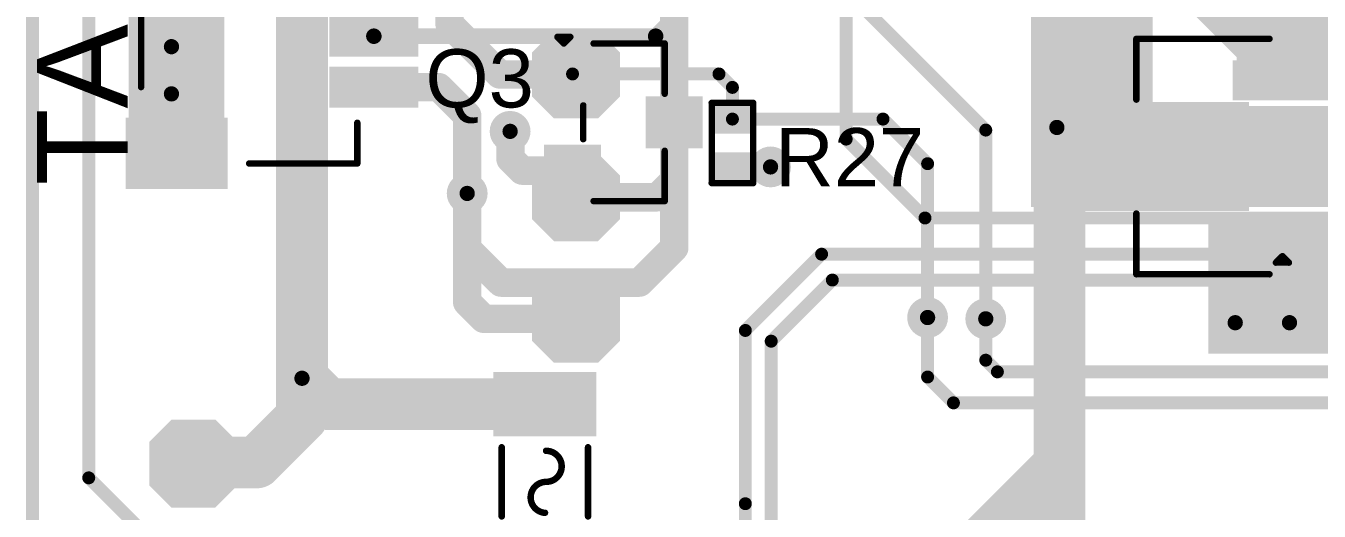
# Model space of a CAD drawing. Header units: millimetres. Extents: x -0.15 to 3.79, y -0.54 to 3.26.
# Drawn here: x -0.153 to 0.848, y 1.932 to 2.308 of the extents above; entities that cross this region are included whole.
import ezdxf

# ---------------------------------------------------------------- set-up
doc = ezdxf.new("R2010")
doc.units = ezdxf.units.MM
doc.header["$MEASUREMENT"] = 0
for name, color, linetype in [('BottomLayer', 5, 'Continuous'), ('BottomPaste', 16, 'Continuous'), ('BottomSolder', 6, 'Continuous'), ('Mechanical2', 216, 'Continuous'), ('TopLayer', 1, 'Continuous'), ('TopOverlay', 2, 'Continuous'), ('TopPaste', 8, 'Continuous'), ('TopSolder', 216, 'Continuous'), ('ViaHoleLayer', 16, 'Continuous')]:
    doc.layers.add(name, color=color, linetype=linetype)
doc.styles.add('Arial', font='', dxfattribs={"height": 0.2})
doc.styles.get('Arial').set_extended_font_data('Arial')

# ---------------------------------------------------------------- blocks, each defined once
blk = doc.blocks.new('SOT_89_3_56')
at = {"layer": 'TopLayer'}
for points in [[(-0.0381, 0.1042), (0.0381, 0.1042), (0.0381, -0.0151), (-0.0381, -0.0151)], [(-0.0705, -0.0105), (-0.0476, -0.0105), (-0.0476, -0.0786), (-0.0705, -0.0786)], [(-0.0114, -0.0105), (0.0114, -0.0105), (0.0114, -0.0786), (-0.0114, -0.0786)], [(0.0476, -0.0105), (0.0705, -0.0105), (0.0705, -0.0786), (0.0476, -0.0786)]]:
    blk.add_hatch(color=1, dxfattribs=at).paths.add_polyline_path(points)
at = {"layer": 'TopPaste'}
for points in [[(-0.0381, 0.1042), (0.0381, 0.1042), (0.0381, -0.0151), (-0.0381, -0.0151)], [(-0.0705, -0.0105), (-0.0476, -0.0105), (-0.0476, -0.0786), (-0.0705, -0.0786)], [(-0.0114, -0.0105), (0.0114, -0.0105), (0.0114, -0.0786), (-0.0114, -0.0786)], [(0.0476, -0.0105), (0.0705, -0.0105), (0.0705, -0.0786), (0.0476, -0.0786)]]:
    blk.add_hatch(color=8, dxfattribs=at).paths.add_polyline_path(points)
at = {"layer": 'TopSolder'}
for points in [[(-0.0421, 0.1082), (0.0421, 0.1082), (0.0421, -0.0191), (-0.0421, -0.0191)], [(-0.0745, -0.0065), (-0.0436, -0.0065), (-0.0436, -0.0826), (-0.0745, -0.0826)], [(-0.0154, -0.0065), (0.0154, -0.0065), (0.0154, -0.0826), (-0.0154, -0.0826)], [(0.0436, -0.0065), (0.0745, -0.0065), (0.0745, -0.0826), (0.0436, -0.0826)]]:
    blk.add_hatch(color=216, dxfattribs=at).paths.add_polyline_path(points)
at = {"layer": 'TopOverlay', "const_width": 0.005}
for points in [[(-0.091, 0.068), (-0.091, -0.035)], [(-0.091, 0.068), (-0.044, 0.068)], [(0.044, 0.068), (0.091, 0.068)], [(0.091, 0.068), (0.091, -0.035)], [(-0.082, -0.04), (-0.082, -0.05)], [(-0.082, -0.04), (-0.077, -0.045)], [(-0.077, -0.045), (-0.082, -0.05)]]:
    blk.add_lwpolyline(points, dxfattribs=at)
at = {"layer": 'TopOverlay', "const_width": 0.0025}
for points in [[(-0.0923, 0.068, 1), (-0.0898, 0.068, 1)], [(-0.0923, 0.068, 1), (-0.0898, 0.068, 1)], [(-0.0453, 0.068, 1), (-0.0428, 0.068, 1)], [(0.0428, 0.068, 1), (0.0453, 0.068, 1)], [(0.0898, 0.068, 1), (0.0923, 0.068, 1)], [(0.0898, 0.068, 1), (0.0923, 0.068, 1)], [(-0.0923, -0.035, 1), (-0.0898, -0.035, 1)], [(-0.0833, -0.04, 1), (-0.0808, -0.04, 1)], [(-0.0833, -0.04, 1), (-0.0808, -0.04, 1)], [(0.0898, -0.035, 1), (0.0923, -0.035, 1)], [(-0.0833, -0.05, 1), (-0.0808, -0.05, 1)], [(-0.0833, -0.05, 1), (-0.0808, -0.05, 1)], [(-0.0783, -0.045, 1), (-0.0758, -0.045, 1)], [(-0.0783, -0.045, 1), (-0.0758, -0.045, 1)]]:
    blk.add_lwpolyline(points, format="xyb", close=True, dxfattribs=at)
blk = doc.blocks.new('R___0402_70')
at = {"layer": 'TopLayer'}
for points in [[(-0.0275, -0.0125), (-0.0275, 0.0125), (-0.0095, 0.0125), (-0.0095, -0.0125)], [(0.0095, -0.0125), (0.0095, 0.0125), (0.0275, 0.0125), (0.0275, -0.0125)]]:
    blk.add_hatch(color=1, dxfattribs=at).paths.add_polyline_path(points)
at = {"layer": 'TopPaste'}
for points in [[(-0.0275, -0.0125), (-0.0275, 0.0125), (-0.0095, 0.0125), (-0.0095, -0.0125)], [(0.0095, -0.0125), (0.0095, 0.0125), (0.0275, 0.0125), (0.0275, -0.0125)]]:
    blk.add_hatch(color=8, dxfattribs=at).paths.add_polyline_path(points)
at = {"layer": 'TopSolder'}
for points in [[(-0.0297, -0.0147), (-0.0297, 0.0147), (-0.0073, 0.0147), (-0.0073, -0.0147)], [(0.0073, -0.0147), (0.0073, 0.0147), (0.0297, 0.0147), (0.0297, -0.0147)]]:
    blk.add_hatch(color=216, dxfattribs=at).paths.add_polyline_path(points)
at = {"layer": 'TopOverlay'}
for points, const_width in [([(-0.031, -0.016), (-0.031, 0.016)], 0.005), ([(0.031, 0.016), (-0.031, 0.016)], 0.005), ([(0.031, -0.016), (0.031, 0.016)], 0.005), ([(0.031, -0.016), (-0.031, -0.016)], 0.005), ([(0.032, -0.017), (-0.032, -0.017)], 0.000127)]:
    blk.add_lwpolyline(points, dxfattribs=dict(at, const_width=const_width))
for points, const_width in [([(-0.0323, 0.016, 1), (-0.0297, 0.016, 1)], 0.0025), ([(-0.0323, 0.016, 1), (-0.0297, 0.016, 1)], 0.0025), ([(0.0297, 0.016, 1), (0.0323, 0.016, 1)], 0.0025), ([(0.0297, 0.016, 1), (0.0323, 0.016, 1)], 0.0025), ([(-0.0323, -0.016, 1), (-0.0297, -0.016, 1)], 0.0025), ([(-0.0323, -0.016, 1), (-0.0297, -0.016, 1)], 0.0025), ([(-0.032, -0.017, 1), (-0.032, -0.017, 1)], 0.0000635), ([(0.0297, -0.016, 1), (0.0323, -0.016, 1)], 0.0025), ([(0.0297, -0.016, 1), (0.0323, -0.016, 1)], 0.0025), ([(0.032, -0.017, 1), (0.032, -0.017, 1)], 0.0000635)]:
    blk.add_lwpolyline(points, format="xyb", close=True, dxfattribs=dict(at, const_width=const_width))
blk = doc.blocks.new('S___23_101')
at = {"layer": 'TopLayer'}
for points in [[(-0.0161, 0.0575), (0.0161, 0.0575), (0.0161, 0.0213), (-0.0161, 0.0213)], [(-0.0535, -0.0213), (-0.0213, -0.0213), (-0.0213, -0.0575), (-0.0535, -0.0575)], [(0.0213, -0.0213), (0.0535, -0.0213), (0.0535, -0.0575), (0.0213, -0.0575)]]:
    blk.add_hatch(color=1, dxfattribs=at).paths.add_polyline_path(points)
at = {"layer": 'TopPaste'}
for points in [[(-0.0161, 0.0575), (0.0161, 0.0575), (0.0161, 0.0213), (-0.0161, 0.0213)], [(-0.0535, -0.0213), (-0.0213, -0.0213), (-0.0213, -0.0575), (-0.0535, -0.0575)], [(0.0213, -0.0213), (0.0535, -0.0213), (0.0535, -0.0575), (0.0213, -0.0575)]]:
    blk.add_hatch(color=8, dxfattribs=at).paths.add_polyline_path(points)
at = {"layer": 'TopSolder'}
for points in [[(-0.0201, 0.0615), (0.0201, 0.0615), (0.0201, 0.0173), (-0.0201, 0.0173)], [(-0.0575, -0.0173), (-0.0173, -0.0173), (-0.0173, -0.0615), (-0.0575, -0.0615)], [(0.0173, -0.0173), (0.0575, -0.0173), (0.0575, -0.0615), (0.0173, -0.0615)]]:
    blk.add_hatch(color=216, dxfattribs=at).paths.add_polyline_path(points)
at = {"layer": 'TopOverlay', "const_width": 0.005}
for points in [[(-0.022, 0.032), (-0.061, 0.032)], [(-0.061, -0.023), (-0.061, 0.032)], [(0.061, 0.032), (0.022, 0.032)], [(0.061, -0.023), (0.061, 0.032)], [(0.013, -0.031), (-0.013, -0.031)], [(-0.066, -0.051), (-0.066, -0.041)], [(-0.061, -0.046), (-0.066, -0.041)], [(-0.066, -0.051), (-0.061, -0.046)]]:
    blk.add_lwpolyline(points, dxfattribs=at)
at = {"layer": 'TopOverlay', "const_width": 0.0025}
for points in [[(-0.0622, 0.032, 1), (-0.0597, 0.032, 1)], [(-0.0622, 0.032, 1), (-0.0597, 0.032, 1)], [(-0.0232, 0.032, 1), (-0.0208, 0.032, 1)], [(0.0208, 0.032, 1), (0.0232, 0.032, 1)], [(0.0597, 0.032, 1), (0.0622, 0.032, 1)], [(0.0597, 0.032, 1), (0.0622, 0.032, 1)], [(-0.0622, -0.023, 1), (-0.0597, -0.023, 1)], [(-0.0143, -0.031, 1), (-0.0118, -0.031, 1)], [(0.0118, -0.031, 1), (0.0143, -0.031, 1)], [(0.0597, -0.023, 1), (0.0622, -0.023, 1)], [(-0.0673, -0.041, 1), (-0.0648, -0.041, 1)], [(-0.0673, -0.041, 1), (-0.0648, -0.041, 1)], [(-0.0673, -0.051, 1), (-0.0648, -0.051, 1)], [(-0.0673, -0.051, 1), (-0.0648, -0.051, 1)], [(-0.0622, -0.046, 1), (-0.0597, -0.046, 1)], [(-0.0622, -0.046, 1), (-0.0597, -0.046, 1)]]:
    blk.add_lwpolyline(points, format="xyb", close=True, dxfattribs=at)
blk = doc.blocks.new('T__________B_107')
at = {"layer": 'BottomLayer'}
blk.add_hatch(color=5, dxfattribs=at).paths.add_polyline_path([(0.015, 0.03), (-0.015, 0.03), (-0.03, 0.015), (-0.03, -0.015), (-0.015, -0.03), (0.015, -0.03), (0.03, -0.015), (0.03, 0.015)])
at = {"layer": 'BottomPaste'}
blk.add_hatch(color=16, dxfattribs=at).paths.add_polyline_path([(0.015, 0.03), (-0.015, 0.03), (-0.03, 0.015), (-0.03, -0.015), (-0.015, -0.03), (0.015, -0.03), (0.03, -0.015), (0.03, 0.015)])
at = {"layer": 'BottomSolder'}
blk.add_hatch(color=6, dxfattribs=at).paths.add_polyline_path([(0.017, 0.034), (-0.017, 0.034), (-0.034, 0.017), (-0.034, -0.017), (-0.017, -0.034), (0.017, -0.034), (0.034, -0.017), (0.034, 0.017)])
blk = doc.blocks.new('T__________B_110')
at = {"layer": 'BottomLayer'}
blk.add_hatch(color=5, dxfattribs=at).paths.add_polyline_path([(0.015, 0.03), (-0.015, 0.03), (-0.03, 0.015), (-0.03, -0.015), (-0.015, -0.03), (0.015, -0.03), (0.03, -0.015), (0.03, 0.015)])
at = {"layer": 'BottomPaste'}
blk.add_hatch(color=16, dxfattribs=at).paths.add_polyline_path([(0.015, 0.03), (-0.015, 0.03), (-0.03, 0.015), (-0.03, -0.015), (-0.015, -0.03), (0.015, -0.03), (0.03, -0.015), (0.03, 0.015)])
at = {"layer": 'BottomSolder'}
blk.add_hatch(color=6, dxfattribs=at).paths.add_polyline_path([(0.017, 0.034), (-0.017, 0.034), (-0.034, 0.017), (-0.034, -0.017), (-0.017, -0.034), (0.017, -0.034), (0.034, -0.017), (0.034, 0.017)])
blk = doc.blocks.new('T__________B_111')
at = {"layer": 'BottomLayer'}
blk.add_hatch(color=5, dxfattribs=at).paths.add_polyline_path([(0.015, 0.03), (-0.015, 0.03), (-0.03, 0.015), (-0.03, -0.015), (-0.015, -0.03), (0.015, -0.03), (0.03, -0.015), (0.03, 0.015)])
at = {"layer": 'BottomPaste'}
blk.add_hatch(color=16, dxfattribs=at).paths.add_polyline_path([(0.015, 0.03), (-0.015, 0.03), (-0.03, 0.015), (-0.03, -0.015), (-0.015, -0.03), (0.015, -0.03), (0.03, -0.015), (0.03, 0.015)])
at = {"layer": 'BottomSolder'}
blk.add_hatch(color=6, dxfattribs=at).paths.add_polyline_path([(0.017, 0.034), (-0.017, 0.034), (-0.034, 0.017), (-0.034, -0.017), (-0.017, -0.034), (0.017, -0.034), (0.034, -0.017), (0.034, 0.017)])
blk = doc.blocks.new('T__________B_113')
at = {"layer": 'BottomLayer'}
blk.add_hatch(color=5, dxfattribs=at).paths.add_polyline_path([(0.015, 0.03), (-0.015, 0.03), (-0.03, 0.015), (-0.03, -0.015), (-0.015, -0.03), (0.015, -0.03), (0.03, -0.015), (0.03, 0.015)])
at = {"layer": 'BottomPaste'}
blk.add_hatch(color=16, dxfattribs=at).paths.add_polyline_path([(0.015, 0.03), (-0.015, 0.03), (-0.03, 0.015), (-0.03, -0.015), (-0.015, -0.03), (0.015, -0.03), (0.03, -0.015), (0.03, 0.015)])
at = {"layer": 'BottomSolder'}
blk.add_hatch(color=6, dxfattribs=at).paths.add_polyline_path([(0.017, 0.034), (-0.017, 0.034), (-0.034, 0.017), (-0.034, -0.017), (-0.017, -0.034), (0.017, -0.034), (0.034, -0.017), (0.034, 0.017)])
blk = doc.blocks.new('SM10B_SRSS_TB_LF__SN__142')
at = {"layer": 'TopLayer'}
for points in [[(-0.189, 0.1068), (-0.1654, 0.1068), (-0.1654, 0.0458), (-0.189, 0.0458)], [(-0.1496, 0.1068), (-0.126, 0.1068), (-0.126, 0.0458), (-0.1496, 0.0458)], [(-0.1102, 0.1068), (-0.0866, 0.1068), (-0.0866, 0.0458), (-0.1102, 0.0458)], [(-0.0709, 0.1068), (-0.0472, 0.1068), (-0.0472, 0.0458), (-0.0709, 0.0458)], [(-0.0315, 0.1068), (-0.0079, 0.1068), (-0.0079, 0.0458), (-0.0315, 0.0458)], [(0.0079, 0.1068), (0.0315, 0.1068), (0.0315, 0.0458), (0.0079, 0.0458)], [(0.0472, 0.1068), (0.0709, 0.1068), (0.0709, 0.0458), (0.0472, 0.0458)], [(0.0866, 0.1068), (0.1102, 0.1068), (0.1102, 0.0458), (0.0866, 0.0458)], [(0.126, 0.1068), (0.1496, 0.1068), (0.1496, 0.0458), (0.126, 0.0458)], [(0.1654, 0.1068), (0.189, 0.1068), (0.189, 0.0458), (0.1654, 0.0458)], [(-0.252, -0.0408), (-0.2047, -0.0408), (-0.2047, -0.1117), (-0.252, -0.1117)], [(0.2047, -0.0408), (0.252, -0.0408), (0.252, -0.1117), (0.2047, -0.1117)]]:
    blk.add_hatch(color=1, dxfattribs=at).paths.add_polyline_path(points)
at = {"layer": 'TopPaste'}
for points in [[(-0.189, 0.1068), (-0.1654, 0.1068), (-0.1654, 0.0458), (-0.189, 0.0458)], [(-0.1496, 0.1068), (-0.126, 0.1068), (-0.126, 0.0458), (-0.1496, 0.0458)], [(-0.1102, 0.1068), (-0.0866, 0.1068), (-0.0866, 0.0458), (-0.1102, 0.0458)], [(-0.0709, 0.1068), (-0.0472, 0.1068), (-0.0472, 0.0458), (-0.0709, 0.0458)], [(-0.0315, 0.1068), (-0.0079, 0.1068), (-0.0079, 0.0458), (-0.0315, 0.0458)], [(0.0079, 0.1068), (0.0315, 0.1068), (0.0315, 0.0458), (0.0079, 0.0458)], [(0.0472, 0.1068), (0.0709, 0.1068), (0.0709, 0.0458), (0.0472, 0.0458)], [(0.0866, 0.1068), (0.1102, 0.1068), (0.1102, 0.0458), (0.0866, 0.0458)], [(0.126, 0.1068), (0.1496, 0.1068), (0.1496, 0.0458), (0.126, 0.0458)], [(0.1654, 0.1068), (0.189, 0.1068), (0.189, 0.0458), (0.1654, 0.0458)], [(-0.252, -0.0408), (-0.2047, -0.0408), (-0.2047, -0.1117), (-0.252, -0.1117)], [(0.2047, -0.0408), (0.252, -0.0408), (0.252, -0.1117), (0.2047, -0.1117)]]:
    blk.add_hatch(color=8, dxfattribs=at).paths.add_polyline_path(points)
at = {"layer": 'TopSolder'}
for points in [[(-0.193, 0.1108), (-0.1614, 0.1108), (-0.1614, 0.0418), (-0.193, 0.0418)], [(-0.1536, 0.1108), (-0.122, 0.1108), (-0.122, 0.0418), (-0.1536, 0.0418)], [(-0.1142, 0.1108), (-0.0826, 0.1108), (-0.0826, 0.0418), (-0.1142, 0.0418)], [(-0.0749, 0.1108), (-0.0432, 0.1108), (-0.0432, 0.0418), (-0.0749, 0.0418)], [(-0.0355, 0.1108), (-0.0039, 0.1108), (-0.0039, 0.0418), (-0.0355, 0.0418)], [(0.0039, 0.1108), (0.0355, 0.1108), (0.0355, 0.0418), (0.0039, 0.0418)], [(0.0432, 0.1108), (0.0749, 0.1108), (0.0749, 0.0418), (0.0432, 0.0418)], [(0.0826, 0.1108), (0.1142, 0.1108), (0.1142, 0.0418), (0.0826, 0.0418)], [(0.122, 0.1108), (0.1536, 0.1108), (0.1536, 0.0418), (0.122, 0.0418)], [(0.1614, 0.1108), (0.193, 0.1108), (0.193, 0.0418), (0.1614, 0.0418)], [(-0.256, -0.0368), (-0.2007, -0.0368), (-0.2007, -0.1157), (-0.256, -0.1157)], [(0.2007, -0.0368), (0.256, -0.0368), (0.256, -0.1157), (0.2007, -0.1157)]]:
    blk.add_hatch(color=216, dxfattribs=at).paths.add_polyline_path(points)
at = {"layer": 'TopOverlay'}
for points, const_width in [([(-0.202, 0.074), (-0.202, 0.084)], 0.005), ([(-0.197, 0.079), (-0.202, 0.084)], 0.005), ([(-0.202, 0.074), (-0.197, 0.079)], 0.005), ([(-0.2047, 0.0635), (-0.2362, 0.0635)], 0.005), ([(-0.2362, -0.0202), (-0.2362, 0.0635)], 0.005), ([(0.2362, 0.0635), (0.2047, 0.0635)], 0.005), ([(0.2362, -0.0202), (0.2362, 0.0635)], 0.005), ([(-0.007, -0.09), (0, -0.083)], 0.01), ([(0.007, -0.09), (0, -0.083)], 0.01), ([(0.007, -0.09), (-0.007, -0.09)], 0.01), ([(0.1772, -0.1038), (-0.1772, -0.1038)], 0.005)]:
    blk.add_lwpolyline(points, dxfattribs=dict(at, const_width=const_width))
for points, const_width in [([(-0.2032, 0.084, 1), (-0.2008, 0.084, 1)], 0.0025), ([(-0.2032, 0.084, 1), (-0.2008, 0.084, 1)], 0.0025), ([(-0.1983, 0.079, 1), (-0.1958, 0.079, 1)], 0.0025), ([(-0.1983, 0.079, 1), (-0.1958, 0.079, 1)], 0.0025), ([(-0.2032, 0.074, 1), (-0.2008, 0.074, 1)], 0.0025), ([(-0.2032, 0.074, 1), (-0.2008, 0.074, 1)], 0.0025), ([(-0.2375, 0.0635, 1), (-0.235, 0.0635, 1)], 0.0025), ([(-0.2375, 0.0635, 1), (-0.235, 0.0635, 1)], 0.0025), ([(-0.206, 0.0635, 1), (-0.2035, 0.0635, 1)], 0.0025), ([(0.2035, 0.0635, 1), (0.206, 0.0635, 1)], 0.0025), ([(0.235, 0.0635, 1), (0.2375, 0.0635, 1)], 0.0025), ([(0.235, 0.0635, 1), (0.2375, 0.0635, 1)], 0.0025), ([(-0.2375, -0.0202, 1), (-0.235, -0.0202, 1)], 0.0025), ([(0.235, -0.0202, 1), (0.2375, -0.0202, 1)], 0.0025), ([(-0.0025, -0.083, 1), (0.0025, -0.083, 1)], 0.005), ([(-0.0025, -0.083, 1), (0.0025, -0.083, 1)], 0.005), ([(-0.0095, -0.09, 1), (-0.0045, -0.09, 1)], 0.005), ([(-0.0095, -0.09, 1), (-0.0045, -0.09, 1)], 0.005), ([(0.0045, -0.09, 1), (0.0095, -0.09, 1)], 0.005), ([(0.0045, -0.09, 1), (0.0095, -0.09, 1)], 0.005), ([(-0.1784, -0.1038, 1), (-0.1759, -0.1038, 1)], 0.0025), ([(0.1759, -0.1038, 1), (0.1784, -0.1038, 1)], 0.0025)]:
    blk.add_lwpolyline(points, format="xyb", close=True, dxfattribs=dict(at, const_width=const_width))
blk = doc.blocks.new('F____1206__3216_M_______150')
at = {"layer": 'TopLayer'}
for points in [[(-0.081, 0.0358), (-0.0393, 0.0358), (-0.0393, -0.0358), (-0.081, -0.0358)], [(0.0393, 0.0358), (0.081, 0.0358), (0.081, -0.0358), (0.0393, -0.0358)]]:
    blk.add_hatch(color=1, dxfattribs=at).paths.add_polyline_path(points)
at = {"layer": 'TopPaste'}
for points in [[(-0.081, 0.0358), (-0.0393, 0.0358), (-0.0393, -0.0358), (-0.081, -0.0358)], [(0.0393, 0.0358), (0.081, 0.0358), (0.081, -0.0358), (0.0393, -0.0358)]]:
    blk.add_hatch(color=8, dxfattribs=at).paths.add_polyline_path(points)
at = {"layer": 'TopSolder'}
for points in [[(-0.085, 0.0398), (-0.0353, 0.0398), (-0.0353, -0.0398), (-0.085, -0.0398)], [(0.0353, 0.0398), (0.085, 0.0398), (0.085, -0.0398), (0.0353, -0.0398)]]:
    blk.add_hatch(color=216, dxfattribs=at).paths.add_polyline_path(points)
at = {"layer": 'TopOverlay', "const_width": 0.005}
for points in [[(-0.0268, 0.0334), (0.0268, 0.0334)], [(-0.0268, -0.0334), (0.0268, -0.0334)]]:
    blk.add_lwpolyline(points, dxfattribs=at)
at = {"layer": 'TopOverlay', "const_width": 0.0025}
for points in [[(-0.028, 0.0334, 1), (-0.0255, 0.0334, 1)], [(0.0255, 0.0334, 1), (0.028, 0.0334, 1)], [(-0.0252, -0.0001, 1), (-0.0227, -0.0001, 1)], [(-0.0013, -0.001, 1), (0.0013, -0.001, 1)], [(-0.0013, -0.001, 1), (0.0013, -0.001, 1)], [(0.0227, -0.001, 1), (0.0253, -0.001, 1)], [(-0.028, -0.0334, 1), (-0.0255, -0.0334, 1)], [(0.0255, -0.0334, 1), (0.028, -0.0334, 1)]]:
    blk.add_lwpolyline(points, format="xyb", close=True, dxfattribs=at)
at = {"layer": 'TopOverlay', "const_width": 0.005}
for points in [[(-0.024, -0.0001, -0.962331), (0, -0.001)], [(0.024, -0.001, -1), (0, -0.001)]]:
    blk.add_lwpolyline(points, format="xyb", dxfattribs=at)

msp = doc.modelspace()

# ---------------------------------------------------------------- hatches: boundary and pattern name
at = {"layer": 'BottomLayer'}
h = msp.add_hatch(color=5, dxfattribs=at)
edge = h.paths.add_edge_path()
edge.add_arc((-0.04, 2.2915), 0.0118, 0, 360)
h = msp.add_hatch(color=5, dxfattribs=at)
edge = h.paths.add_edge_path()
edge.add_arc((-0.04, 2.255), 0.0118, 0, 360)
h = msp.add_hatch(color=5, dxfattribs=at)
edge = h.paths.add_edge_path()
edge.add_arc((0.222, 2.226), 0.0118, 0, 360)
h = msp.add_hatch(color=5, dxfattribs=at)
edge = h.paths.add_edge_path()
edge.add_arc((0.645, 2.229), 0.0118, 0, 360)
h = msp.add_hatch(color=5, dxfattribs=at)
edge = h.paths.add_edge_path()
edge.add_arc((0.4235, 2.1985), 0.0118, 0, 360)
h = msp.add_hatch(color=5, dxfattribs=at)
edge = h.paths.add_edge_path()
edge.add_arc((0.1888, 2.178), 0.0118, 0, 360)
h = msp.add_hatch(color=5, dxfattribs=at)
edge = h.paths.add_edge_path()
edge.add_arc((0.545, 2.082), 0.0118, 0, 360)
h = msp.add_hatch(color=5, dxfattribs=at)
edge = h.paths.add_edge_path()
edge.add_arc((0.59, 2.081), 0.0118, 0, 360)
h = msp.add_hatch(color=5, dxfattribs=at)
edge = h.paths.add_edge_path()
edge.add_arc((0.783, 2.078), 0.0118, 0, 360)
h = msp.add_hatch(color=5, dxfattribs=at)
edge = h.paths.add_edge_path()
edge.add_arc((0.825, 2.078), 0.0118, 0, 360)
h = msp.add_hatch(color=5, dxfattribs=at)
edge = h.paths.add_edge_path()
edge.add_arc((0.061, 2.035), 0.0118, 0, 360)
at = {"layer": 'BottomSolder'}
h = msp.add_hatch(color=6, dxfattribs=at)
edge = h.paths.add_edge_path()
edge.add_arc((-0.04, 2.2915), 0.0158, 0, 360)
h = msp.add_hatch(color=6, dxfattribs=at)
edge = h.paths.add_edge_path()
edge.add_arc((-0.04, 2.255), 0.0158, 0, 360)
h = msp.add_hatch(color=6, dxfattribs=at)
edge = h.paths.add_edge_path()
edge.add_arc((0.222, 2.226), 0.0158, 0, 360)
h = msp.add_hatch(color=6, dxfattribs=at)
edge = h.paths.add_edge_path()
edge.add_arc((0.645, 2.229), 0.0158, 0, 360)
h = msp.add_hatch(color=6, dxfattribs=at)
edge = h.paths.add_edge_path()
edge.add_arc((0.4235, 2.1985), 0.0158, 0, 360)
h = msp.add_hatch(color=6, dxfattribs=at)
edge = h.paths.add_edge_path()
edge.add_arc((0.1888, 2.178), 0.0158, 0, 360)
h = msp.add_hatch(color=6, dxfattribs=at)
edge = h.paths.add_edge_path()
edge.add_arc((0.545, 2.082), 0.0158, 0, 360)
h = msp.add_hatch(color=6, dxfattribs=at)
edge = h.paths.add_edge_path()
edge.add_arc((0.59, 2.081), 0.0158, 0, 360)
h = msp.add_hatch(color=6, dxfattribs=at)
edge = h.paths.add_edge_path()
edge.add_arc((0.783, 2.078), 0.0158, 0, 360)
h = msp.add_hatch(color=6, dxfattribs=at)
edge = h.paths.add_edge_path()
edge.add_arc((0.825, 2.078), 0.0158, 0, 360)
h = msp.add_hatch(color=6, dxfattribs=at)
edge = h.paths.add_edge_path()
edge.add_arc((0.061, 2.035), 0.0158, 0, 360)
at = {"layer": 'TopLayer'}
for points in [[(-0.073, 2.186), (0.001, 2.186), (0.001, 2.69), (-0.073, 2.69)], [(0.625, 2.1675), (0.719, 2.1675), (0.719, 2.6086), (0.625, 2.6086)], [(0.784, 2.254), (0.981, 2.254), (0.981, 2.395), (0.784, 2.395)], [(0.665, 2.1675), (0.9353, 2.1675), (0.9353, 2.2455), (0.665, 2.2455)], [(0.7621, 2.054), (0.9353, 2.054), (0.9353, 2.159), (0.7621, 2.159)]]:
    msp.add_hatch(color=1, dxfattribs=at).paths.add_polyline_path(points)
h = msp.add_hatch(color=1, dxfattribs=at)
edge = h.paths.add_edge_path()
edge.add_arc((-0.04, 2.2915), 0.0118, 0, 360)
h = msp.add_hatch(color=1, dxfattribs=at)
edge = h.paths.add_edge_path()
edge.add_arc((-0.04, 2.255), 0.0118, 0, 360)
h = msp.add_hatch(color=1, dxfattribs=at)
edge = h.paths.add_edge_path()
edge.add_arc((0.222, 2.226), 0.0118, 0, 360)
h = msp.add_hatch(color=1, dxfattribs=at)
edge = h.paths.add_edge_path()
edge.add_arc((0.645, 2.229), 0.0118, 0, 360)
h = msp.add_hatch(color=1, dxfattribs=at)
edge = h.paths.add_edge_path()
edge.add_arc((0.4235, 2.1985), 0.0118, 0, 360)
h = msp.add_hatch(color=1, dxfattribs=at)
edge = h.paths.add_edge_path()
edge.add_arc((0.1888, 2.178), 0.0118, 0, 360)
h = msp.add_hatch(color=1, dxfattribs=at)
edge = h.paths.add_edge_path()
edge.add_arc((0.545, 2.082), 0.0118, 0, 360)
h = msp.add_hatch(color=1, dxfattribs=at)
edge = h.paths.add_edge_path()
edge.add_arc((0.59, 2.081), 0.0118, 0, 360)
h = msp.add_hatch(color=1, dxfattribs=at)
edge = h.paths.add_edge_path()
edge.add_arc((0.783, 2.078), 0.0118, 0, 360)
h = msp.add_hatch(color=1, dxfattribs=at)
edge = h.paths.add_edge_path()
edge.add_arc((0.825, 2.078), 0.0118, 0, 360)
h = msp.add_hatch(color=1, dxfattribs=at)
edge = h.paths.add_edge_path()
edge.add_arc((0.061, 2.035), 0.0118, 0, 360)
at = {"layer": 'TopSolder'}
h = msp.add_hatch(color=216, dxfattribs=at)
edge = h.paths.add_edge_path()
edge.add_arc((-0.04, 2.2915), 0.0158, 0, 360)
h = msp.add_hatch(color=216, dxfattribs=at)
edge = h.paths.add_edge_path()
edge.add_arc((-0.04, 2.255), 0.0158, 0, 360)
h = msp.add_hatch(color=216, dxfattribs=at)
edge = h.paths.add_edge_path()
edge.add_arc((0.222, 2.226), 0.0158, 0, 360)
h = msp.add_hatch(color=216, dxfattribs=at)
edge = h.paths.add_edge_path()
edge.add_arc((0.645, 2.229), 0.0158, 0, 360)
h = msp.add_hatch(color=216, dxfattribs=at)
edge = h.paths.add_edge_path()
edge.add_arc((0.4235, 2.1985), 0.0158, 0, 360)
h = msp.add_hatch(color=216, dxfattribs=at)
edge = h.paths.add_edge_path()
edge.add_arc((0.1888, 2.178), 0.0158, 0, 360)
h = msp.add_hatch(color=216, dxfattribs=at)
edge = h.paths.add_edge_path()
edge.add_arc((0.545, 2.082), 0.0158, 0, 360)
h = msp.add_hatch(color=216, dxfattribs=at)
edge = h.paths.add_edge_path()
edge.add_arc((0.59, 2.081), 0.0158, 0, 360)
h = msp.add_hatch(color=216, dxfattribs=at)
edge = h.paths.add_edge_path()
edge.add_arc((0.783, 2.078), 0.0158, 0, 360)
h = msp.add_hatch(color=216, dxfattribs=at)
edge = h.paths.add_edge_path()
edge.add_arc((0.825, 2.078), 0.0158, 0, 360)
h = msp.add_hatch(color=216, dxfattribs=at)
edge = h.paths.add_edge_path()
edge.add_arc((0.061, 2.035), 0.0158, 0, 360)
at = {"layer": 'ViaHoleLayer'}
h = msp.add_hatch(color=16, dxfattribs=at)
edge = h.paths.add_edge_path()
edge.add_arc((-0.04, 2.2915), 0.00591, 0, 360)
h = msp.add_hatch(color=16, dxfattribs=at)
edge = h.paths.add_edge_path()
edge.add_arc((-0.04, 2.255), 0.00591, 0, 360)
h = msp.add_hatch(color=16, dxfattribs=at)
edge = h.paths.add_edge_path()
edge.add_arc((0.222, 2.226), 0.00591, 0, 360)
h = msp.add_hatch(color=16, dxfattribs=at)
edge = h.paths.add_edge_path()
edge.add_arc((0.645, 2.229), 0.00591, 0, 360)
h = msp.add_hatch(color=16, dxfattribs=at)
edge = h.paths.add_edge_path()
edge.add_arc((0.4235, 2.1985), 0.00591, 0, 360)
h = msp.add_hatch(color=16, dxfattribs=at)
edge = h.paths.add_edge_path()
edge.add_arc((0.1888, 2.178), 0.00591, 0, 360)
h = msp.add_hatch(color=16, dxfattribs=at)
edge = h.paths.add_edge_path()
edge.add_arc((0.545, 2.082), 0.00591, 0, 360)
h = msp.add_hatch(color=16, dxfattribs=at)
edge = h.paths.add_edge_path()
edge.add_arc((0.59, 2.081), 0.00591, 0, 360)
h = msp.add_hatch(color=16, dxfattribs=at)
edge = h.paths.add_edge_path()
edge.add_arc((0.783, 2.078), 0.00591, 0, 360)
h = msp.add_hatch(color=16, dxfattribs=at)
edge = h.paths.add_edge_path()
edge.add_arc((0.825, 2.078), 0.00591, 0, 360)
h = msp.add_hatch(color=16, dxfattribs=at)
edge = h.paths.add_edge_path()
edge.add_arc((0.061, 2.035), 0.00591, 0, 360)

# ---------------------------------------------------------------- linework, layer by layer
at = {"layer": 'BottomLayer'}
for points, const_width in [([(-0.104, 1.958), (-0.104, 2.88)], 0.01), ([(0.1752, 2.3088), (0.1752, 2.4732)], 0.022), ([(0.619, 2.464), (0.791, 2.292)], 0.022), ([(0.482, 2.22), (0.482, 2.386)], 0.01), ([(0.349, 2.1882), (0.349, 2.333)], 0.022), ([(0.1752, 2.3088), (0.214, 2.27)], 0.022), ([(0.791, 2.292), (1.188, 2.292)], 0.022), ([(0.214, 2.27), (0.266, 2.27)], 0.022), ([(0.645, 2.229), (2.4036, 2.229)], 0.03), ([(0.482, 2.22), (0.543, 2.159)], 0.01), ([(0.3358, 2.175), (0.349, 2.1882)], 0.022), ([(0.1888, 2.0939), (0.1888, 2.178)], 0.022), ([(0.268, 2.175), (0.3358, 2.175)], 0.022), ([(0.543, 2.159), (1.293, 2.159)], 0.01), ([(0.404, 2.072), (0.463, 2.131)], 0.01), ([(0.463, 2.131), (1.4349, 2.131)], 0.01), ([(0.424, 2.0637), (0.4713, 2.111)], 0.01), ([(0.4713, 2.111), (1.4266, 2.111)], 0.01), ([(0.1888, 2.0939), (0.2017, 2.081)], 0.022), ([(0.2017, 2.081), (0.267, 2.081)], 0.022), ([(0.545, 2.036), (0.545, 2.082)], 0.01), ([(0.59, 2.049), (0.59, 2.081)], 0.01), ([(0.404, 1.938), (0.404, 2.072)], 0.01), ([(0.424, 1.6757), (0.424, 2.0637)], 0.01), ([(0.061, 2.005), (0.061, 2.035)], 0.04), ([(0.59, 2.049), (0.599, 2.04)], 0.01), ([(0.599, 2.04), (1.683, 2.04)], 0.01), ([(0.545, 2.036), (0.565, 2.016)], 0.01), ([(0.0259, 1.9699), (0.061, 2.005)], 0.04), ([(0.565, 2.016), (1.709, 2.016)], 0.01), ([(-0.023, 1.969), (-0.0221, 1.9699)], 0.04), ([(-0.0221, 1.9699), (0.0259, 1.9699)], 0.04), ([(-0.104, 1.958), (-0.015, 1.869)], 0.01), ([(0.404, 1.892), (0.404, 1.938)], 0.01)]:
    msp.add_lwpolyline(points, dxfattribs=dict(at, const_width=const_width))
for points, const_width in [([(0.1697, 2.3088, 1), (0.1807, 2.3088, 1)], 0.011), ([(0.1697, 2.3088, 1), (0.1807, 2.3088, 1)], 0.011), ([(0.7855, 2.292, 1), (0.7965, 2.292, 1)], 0.011), ([(0.7855, 2.292, 1), (0.7965, 2.292, 1)], 0.011), ([(0.2085, 2.27, 1), (0.2195, 2.27, 1)], 0.011), ([(0.2085, 2.27, 1), (0.2195, 2.27, 1)], 0.011), ([(0.2605, 2.27, 1), (0.2715, 2.27, 1)], 0.011), ([(0.6375, 2.229, 1), (0.6525, 2.229, 1)], 0.015), ([(0.4795, 2.22, 1), (0.4845, 2.22, 1)], 0.005), ([(0.4795, 2.22, 1), (0.4845, 2.22, 1)], 0.005), ([(0.3435, 2.1882, 1), (0.3545, 2.1882, 1)], 0.011), ([(0.3435, 2.1882, 1), (0.3545, 2.1882, 1)], 0.011), ([(0.1833, 2.178, 1), (0.1943, 2.178, 1)], 0.011), ([(0.2625, 2.175, 1), (0.2735, 2.175, 1)], 0.011), ([(0.3303, 2.175, 1), (0.3413, 2.175, 1)], 0.011), ([(0.3303, 2.175, 1), (0.3413, 2.175, 1)], 0.011), ([(0.5405, 2.159, 1), (0.5455, 2.159, 1)], 0.005), ([(0.5405, 2.159, 1), (0.5455, 2.159, 1)], 0.005), ([(0.4605, 2.131, 1), (0.4655, 2.131, 1)], 0.005), ([(0.4605, 2.131, 1), (0.4655, 2.131, 1)], 0.005), ([(0.4688, 2.111, 1), (0.4738, 2.111, 1)], 0.005), ([(0.4688, 2.111, 1), (0.4738, 2.111, 1)], 0.005), ([(0.1833, 2.0939, 1), (0.1943, 2.0939, 1)], 0.011), ([(0.1833, 2.0939, 1), (0.1943, 2.0939, 1)], 0.011), ([(0.1962, 2.081, 1), (0.2072, 2.081, 1)], 0.011), ([(0.1962, 2.081, 1), (0.2072, 2.081, 1)], 0.011), ([(0.2615, 2.081, 1), (0.2725, 2.081, 1)], 0.011), ([(0.5425, 2.082, 1), (0.5475, 2.082, 1)], 0.005), ([(0.5875, 2.081, 1), (0.5925, 2.081, 1)], 0.005), ([(0.4015, 2.072, 1), (0.4065, 2.072, 1)], 0.005), ([(0.4015, 2.072, 1), (0.4065, 2.072, 1)], 0.005), ([(0.4215, 2.0637, 1), (0.4265, 2.0637, 1)], 0.005), ([(0.4215, 2.0637, 1), (0.4265, 2.0637, 1)], 0.005), ([(0.051, 2.035, 1), (0.071, 2.035, 1)], 0.02), ([(0.5875, 2.049, 1), (0.5925, 2.049, 1)], 0.005), ([(0.5875, 2.049, 1), (0.5925, 2.049, 1)], 0.005), ([(0.5965, 2.04, 1), (0.6015, 2.04, 1)], 0.005), ([(0.5965, 2.04, 1), (0.6015, 2.04, 1)], 0.005), ([(0.5425, 2.036, 1), (0.5475, 2.036, 1)], 0.005), ([(0.5425, 2.036, 1), (0.5475, 2.036, 1)], 0.005), ([(0.051, 2.005, 1), (0.071, 2.005, 1)], 0.02), ([(0.051, 2.005, 1), (0.071, 2.005, 1)], 0.02), ([(0.5625, 2.016, 1), (0.5675, 2.016, 1)], 0.005), ([(0.5625, 2.016, 1), (0.5675, 2.016, 1)], 0.005), ([(-0.033, 1.969, 1), (-0.013, 1.969, 1)], 0.02), ([(-0.0321, 1.9699, 1), (-0.0121, 1.9699, 1)], 0.02), ([(-0.0321, 1.9699, 1), (-0.0121, 1.9699, 1)], 0.02), ([(0.0159, 1.9699, 1), (0.0359, 1.9699, 1)], 0.02), ([(0.0159, 1.9699, 1), (0.0359, 1.9699, 1)], 0.02), ([(-0.1065, 1.958, 1), (-0.1015, 1.958, 1)], 0.005), ([(-0.1065, 1.958, 1), (-0.1015, 1.958, 1)], 0.005), ([(0.4015, 1.938, 1), (0.4065, 1.938, 1)], 0.005), ([(0.4015, 1.938, 1), (0.4065, 1.938, 1)], 0.005)]:
    msp.add_lwpolyline(points, format="xyb", close=True, dxfattribs=dict(at, const_width=const_width))
at = {"layer": 'Mechanical2', "const_width": 0.01}
msp.add_lwpolyline([(-0.1476, -0.4921), (-0.1476, 2.9724)], dxfattribs=at)
at = {"layer": 'TopLayer'}
for points, const_width in [([(0.061, 2.035), (0.061, 2.419)], 0.04), ([(0.4425, 2.3745), (0.59, 2.227)], 0.01), ([(0.3346, 2.2996), (0.349, 2.314)], 0.012), ([(0.1166, 2.2996), (0.3346, 2.2996)], 0.012), ([(0.645, 2.269), (0.647, 2.271)], 0.04), ([(0.645, 2.229), (0.645, 2.269)], 0.04), ([(0.2703, 2.2704), (0.3836, 2.2704)], 0.01), ([(0.3836, 2.2704), (0.394, 2.26)], 0.01), ([(0.1166, 2.2602), (0.1668, 2.2602)], 0.022), ([(0.1668, 2.2602), (0.1888, 2.2382)], 0.022), ([(0.394, 2.2355), (0.394, 2.26)], 0.01), ([(0.1888, 2.1352), (0.1888, 2.2382)], 0.022), ([(0.349, 2.136), (0.349, 2.233)], 0.022), ([(0.645, 2.229), (0.647, 2.227)], 0.04), ([(0.647, 1.968), (0.647, 2.227)], 0.04), ([(0.222, 2.226), (0.2223, 2.2257)], 0.022), ([(0.2223, 2.2047), (0.2223, 2.2257)], 0.022), ([(0.394, 2.2355), (0.5105, 2.2355)], 0.01), ([(0.5105, 2.2355), (0.545, 2.201)], 0.01), ([(0.59, 2.081), (0.59, 2.227)], 0.01), ([(0.2223, 2.2047), (0.2314, 2.1956)], 0.022), ([(0.2314, 2.1956), (0.2703, 2.1956)], 0.022), ([(0.2679, 2.198), (0.2703, 2.1956)], 0.022), ([(0.394, 2.1985), (0.4235, 2.1985)], 0.015), ([(0.545, 2.082), (0.545, 2.201)], 0.01), ([(0.1888, 2.1352), (0.215, 2.109)], 0.022), ([(0.322, 2.109), (0.349, 2.136)], 0.022), ([(0.215, 2.109), (0.322, 2.109)], 0.022), ([(0.061, 2.035), (0.081, 2.015)], 0.04), ([(0.081, 2.015), (0.2488, 2.015)], 0.04), ([(0.5868, 1.9078), (0.647, 1.968)], 0.04), ([(0.647, 1.599), (0.647, 1.968)], 0.04)]:
    msp.add_lwpolyline(points, dxfattribs=dict(at, const_width=const_width))
for points, const_width in [([(0.1136, 2.2996, 1), (0.1196, 2.2996, 1)], 0.006), ([(0.3316, 2.2996, 1), (0.3376, 2.2996, 1)], 0.006), ([(0.3316, 2.2996, 1), (0.3376, 2.2996, 1)], 0.006), ([(0.635, 2.269, 1), (0.655, 2.269, 1)], 0.02), ([(0.635, 2.269, 1), (0.655, 2.269, 1)], 0.02), ([(0.637, 2.271, 1), (0.657, 2.271, 1)], 0.02), ([(0.2678, 2.2704, 1), (0.2728, 2.2704, 1)], 0.005), ([(0.3811, 2.2704, 1), (0.3861, 2.2704, 1)], 0.005), ([(0.3811, 2.2704, 1), (0.3861, 2.2704, 1)], 0.005), ([(0.1111, 2.2602, 1), (0.1221, 2.2602, 1)], 0.011), ([(0.1613, 2.2602, 1), (0.1723, 2.2602, 1)], 0.011), ([(0.1613, 2.2602, 1), (0.1723, 2.2602, 1)], 0.011), ([(0.3915, 2.26, 1), (0.3965, 2.26, 1)], 0.005), ([(0.3915, 2.26, 1), (0.3965, 2.26, 1)], 0.005), ([(0.1833, 2.2382, 1), (0.1943, 2.2382, 1)], 0.011), ([(0.1833, 2.2382, 1), (0.1943, 2.2382, 1)], 0.011), ([(0.3435, 2.233, 1), (0.3545, 2.233, 1)], 0.011), ([(0.635, 2.229, 1), (0.655, 2.229, 1)], 0.02), ([(0.635, 2.229, 1), (0.655, 2.229, 1)], 0.02), ([(0.637, 2.227, 1), (0.657, 2.227, 1)], 0.02), ([(0.637, 2.227, 1), (0.657, 2.227, 1)], 0.02), ([(0.2165, 2.226, 1), (0.2275, 2.226, 1)], 0.011), ([(0.2168, 2.2257, 1), (0.2278, 2.2257, 1)], 0.011), ([(0.2168, 2.2257, 1), (0.2278, 2.2257, 1)], 0.011), ([(0.3915, 2.2355, 1), (0.3965, 2.2355, 1)], 0.005), ([(0.3915, 2.2355, 1), (0.3965, 2.2355, 1)], 0.005), ([(0.508, 2.2355, 1), (0.513, 2.2355, 1)], 0.005), ([(0.508, 2.2355, 1), (0.513, 2.2355, 1)], 0.005), ([(0.5875, 2.227, 1), (0.5925, 2.227, 1)], 0.005), ([(0.5875, 2.227, 1), (0.5925, 2.227, 1)], 0.005), ([(0.2168, 2.2047, 1), (0.2278, 2.2047, 1)], 0.011), ([(0.2168, 2.2047, 1), (0.2278, 2.2047, 1)], 0.011), ([(0.2259, 2.1956, 1), (0.2369, 2.1956, 1)], 0.011), ([(0.2259, 2.1956, 1), (0.2369, 2.1956, 1)], 0.011), ([(0.2624, 2.198, 1), (0.2734, 2.198, 1)], 0.011), ([(0.2648, 2.1956, 1), (0.2758, 2.1956, 1)], 0.011), ([(0.2648, 2.1956, 1), (0.2758, 2.1956, 1)], 0.011), ([(0.3902, 2.1985, 1), (0.3977, 2.1985, 1)], 0.0075), ([(0.4198, 2.1985, 1), (0.4273, 2.1985, 1)], 0.0075), ([(0.5425, 2.201, 1), (0.5475, 2.201, 1)], 0.005), ([(0.5425, 2.201, 1), (0.5475, 2.201, 1)], 0.005), ([(0.1833, 2.1352, 1), (0.1943, 2.1352, 1)], 0.011), ([(0.1833, 2.1352, 1), (0.1943, 2.1352, 1)], 0.011), ([(0.3435, 2.136, 1), (0.3545, 2.136, 1)], 0.011), ([(0.3435, 2.136, 1), (0.3545, 2.136, 1)], 0.011), ([(0.2095, 2.109, 1), (0.2205, 2.109, 1)], 0.011), ([(0.2095, 2.109, 1), (0.2205, 2.109, 1)], 0.011), ([(0.3165, 2.109, 1), (0.3275, 2.109, 1)], 0.011), ([(0.3165, 2.109, 1), (0.3275, 2.109, 1)], 0.011), ([(0.5425, 2.082, 1), (0.5475, 2.082, 1)], 0.005), ([(0.5875, 2.081, 1), (0.5925, 2.081, 1)], 0.005), ([(0.051, 2.035, 1), (0.071, 2.035, 1)], 0.02), ([(0.051, 2.035, 1), (0.071, 2.035, 1)], 0.02), ([(0.071, 2.015, 1), (0.091, 2.015, 1)], 0.02), ([(0.071, 2.015, 1), (0.091, 2.015, 1)], 0.02), ([(0.2388, 2.015, 1), (0.2588, 2.015, 1)], 0.02), ([(0.637, 1.968, 1), (0.657, 1.968, 1)], 0.02), ([(0.637, 1.968, 1), (0.657, 1.968, 1)], 0.02), ([(0.637, 1.968, 1), (0.657, 1.968, 1)], 0.02)]:
    msp.add_lwpolyline(points, format="xyb", close=True, dxfattribs=dict(at, const_width=const_width))

# ---------------------------------------------------------------- block references
for name, p, rotation in [('SM10B_SRSS_TB_LF__SN__142', (0.0403, 2.4374), 270), ('T__________B_107', (0.273, 2.27), 180), ('S___23_101', (0.3096, 2.233), 270), ('SOT_89_3_56', (0.7745, 2.2065), 90), ('R___0402_70', (0.394, 2.217), 270), ('T__________B_111', (0.273, 2.175), 180), ('T__________B_110', (0.273, 2.081), 180), ('F____1206__3216_M_______150', (0.2489, 1.9549), 90), ('T__________B_113', (-0.023, 1.969), 180)]:
    msp.add_blockref(name, p, dxfattribs=dict(rotation=rotation))

# ---------------------------------------------------------------- texts
at = {"layer": 'TopOverlay', "style": 'Arial'}
msp.add_text('TABLET', height=0.07, rotation=90, dxfattribs=at).set_placement((-0.074, 2.184))
for s, p in [('Q3', (0.1565, 2.2445)), ('R27', (0.427, 2.1835))]:
    msp.add_text(s, height=0.045, dxfattribs=at).set_placement(p)

doc.saveas('drawing.dxf')
